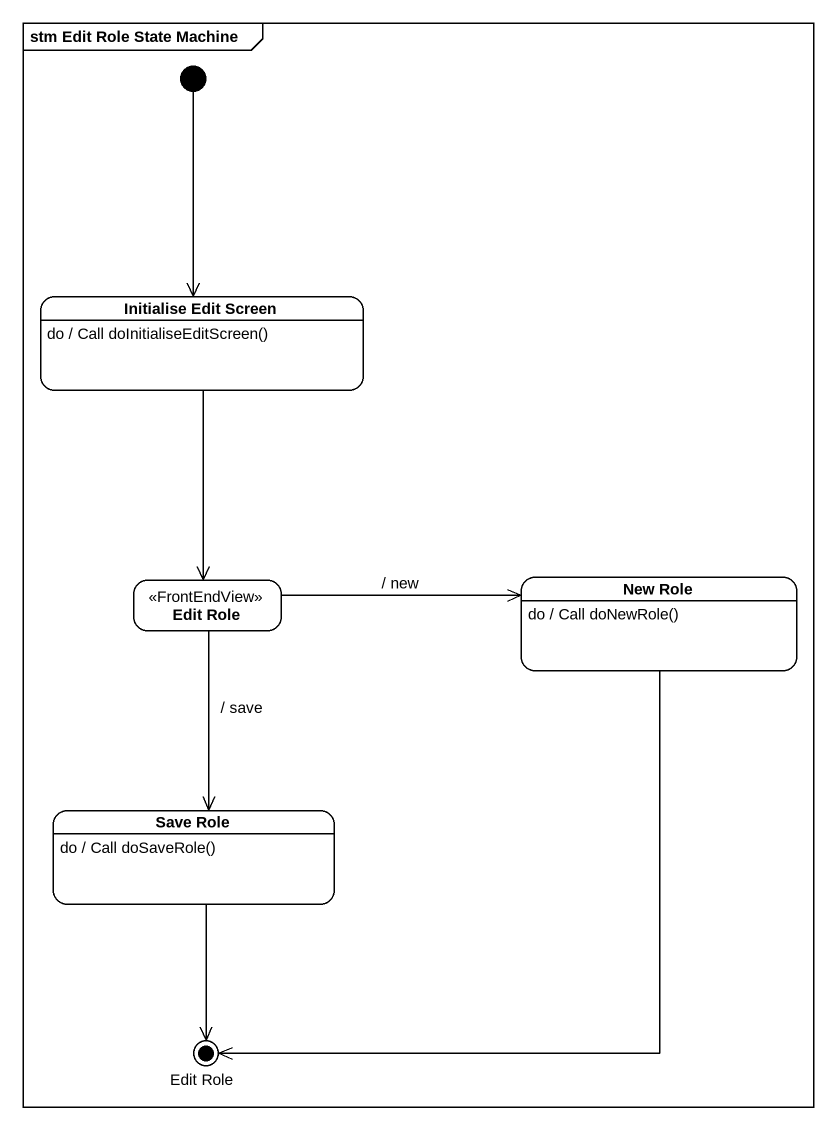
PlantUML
@startuml
mainframe stm Edit Role State Machine
hide empty description
state "Initialise Edit Screen" as Initialise_Edit_Screen
Initialise_Edit_Screen : do / Call doInitialiseEditScreen()
state "Edit Role" as Edit_Role <<FrontEndView>>
state "New Role" as New_Role
New_Role : do / Call doNewRole()
state "Save Role" as Save_Role
Save_Role : do / Call doSaveRole()
state "Edit Role" as Edit_Role_2 <<end>>
[*] --> Initialise_Edit_Screen
Initialise_Edit_Screen --> Edit_Role
Edit_Role -right-> New_Role : / new
Edit_Role --> Save_Role : / save
New_Role --> Edit_Role_2
Save_Role --> Edit_Role_2
@enduml
